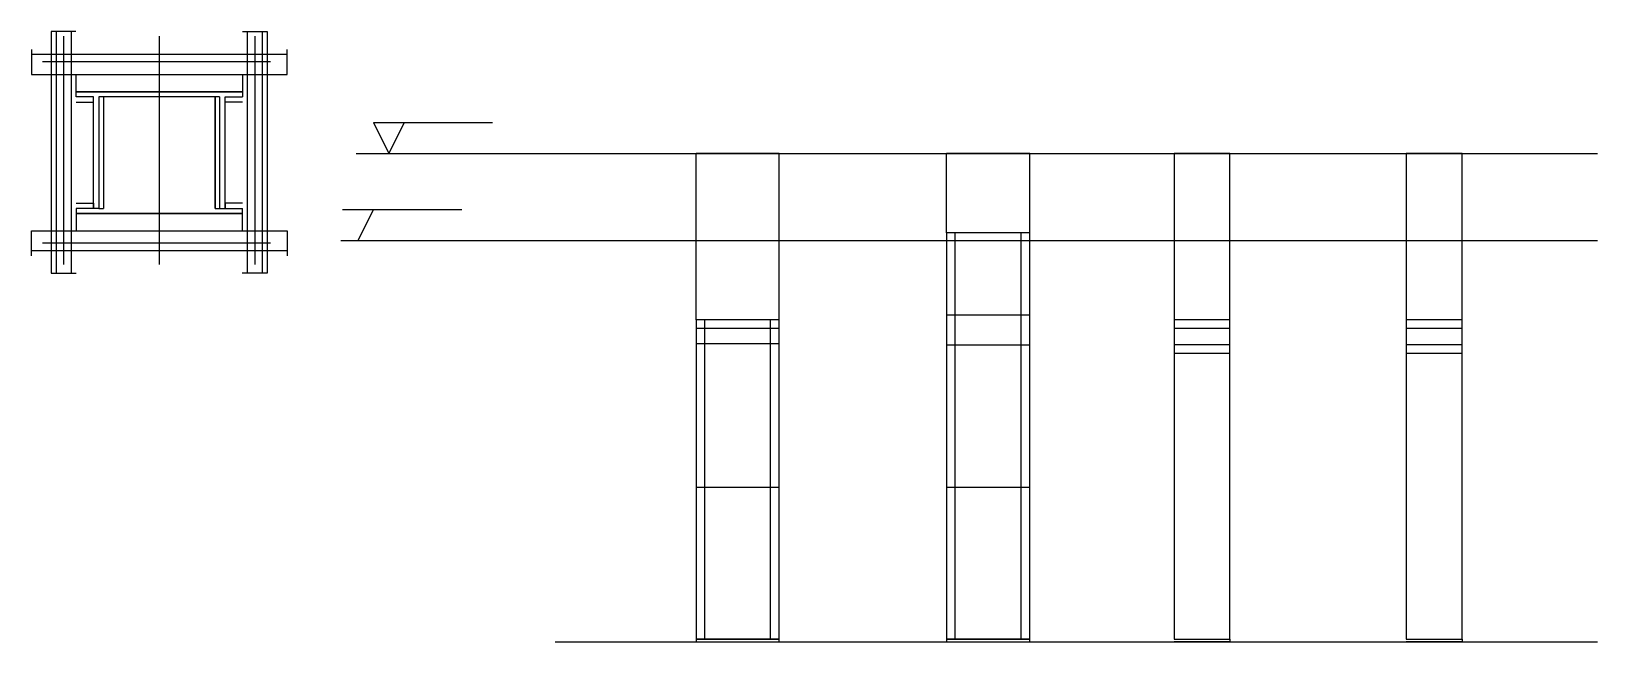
# Model space of a CAD drawing. Header units: metres. Extents: x 6321 to 7582, y 10957 to 11449.
import ezdxf

# ---------------------------------------------------------------- set-up
doc = ezdxf.new("R2010")
doc.units = ezdxf.units.M
for name, color, linetype in [('CHAPA', 7, 'Continuous'), ('COTA', 7, 'Continuous'), ('Hachura', 7, 'Continuous'), ('Madeira', 7, 'Continuous'), ('NIVEL 1° PAV.', 7, 'Continuous'), ('NIVEL 2° PAV.', 7, 'Continuous'), ('Nível', 7, 'Continuous'), ('Painéis', 7, 'Continuous'), ('Perfil Metálico', 7, 'Continuous'), ('SARR_2.2x7', 7, 'Continuous'), ('SARRAFO', 7, 'Continuous')]:
    doc.layers.add(name, color=color, linetype=linetype)

msp = doc.modelspace()

# ---------------------------------------------------------------- linework, layer by layer
at = {"layer": 'CHAPA', "color": 7, "lineweight": 25}
for points in [[(6356.7, 11395.9), (6356.7, 11399.9), (6490.7, 11399.9), (6490.7, 11395.9)], [(6356.7, 11395.9), (6356.7, 11399.9), (6490.7, 11399.9), (6490.7, 11395.9)], [(6378.7, 11395.9), (6375.1, 11395.9), (6375.1, 11305.9), (6378.7, 11305.9)], [(6378.7, 11395.9), (6375.1, 11395.9), (6375.1, 11305.9), (6378.7, 11305.9)], [(6472.3, 11395.9), (6468.7, 11395.9), (6468.7, 11305.9), (6472.3, 11305.9)], [(6472.3, 11395.9), (6468.7, 11395.9), (6468.7, 11305.9), (6472.3, 11305.9)], [(6356.7, 11305.9), (6356.7, 11301.9), (6490.7, 11301.9), (6490.7, 11305.9)], [(6356.7, 11305.9), (6356.7, 11301.9), (6490.7, 11301.9), (6490.7, 11305.9)]]:
    msp.add_lwpolyline(points, dxfattribs=at)
at = {"layer": 'COTA', "color": 7, "lineweight": 25}
for p, q in [((6923.2, 11350.2), (6856.2, 11350.2)), ((6856.2, 11216.2), (6856.2, 11350.2)), ((6923.2, 11216.2), (6923.2, 11350.2)), ((7125, 11350.2), (7058, 11350.2)), ((7058, 11286.2), (7058, 11350.2)), ((7125, 11286.2), (7125, 11350.2))]:
    msp.add_line(p, q, dxfattribs=at)
for points in [[(7286.2, 11216.2), (7286.2, 11350.2), (7241.2, 11350.2), (7241.2, 11216.2)], [(7473.3, 11216.2), (7473.3, 11350.2), (7428.3, 11350.2), (7428.3, 11216.2)]]:
    msp.add_lwpolyline(points, dxfattribs=at)
at = {"layer": 'Hachura', "color": 7, "lineweight": 25}
for p, q in [((6346.7, 11444.7), (6346.7, 11260.9)), ((6423.7, 11444.7), (6423.7, 11260.9)), ((6500.6, 11444.7), (6500.6, 11260.9)), ((6513.4, 11423.9), (6329.6, 11423.9)), ((6513.4, 11277.9), (6329.6, 11277.9))]:
    msp.add_line(p, q, dxfattribs=at)
at = {"layer": 'Madeira', "color": 7, "lineweight": 25}
for points in [[(6490.7, 11413.9), (6490.7, 11399.9), (6356.7, 11399.9), (6356.7, 11413.9)], [(6490.7, 11287.9), (6490.7, 11301.9), (6356.7, 11301.9), (6356.7, 11287.9)]]:
    msp.add_lwpolyline(points, dxfattribs=at)
at = {"layer": 'NIVEL 1° PAV.', "color": 7, "lineweight": 25}
for p, q in [((6596.2, 11375.2), (6692.2, 11375.2)), ((6596.2, 11375.2), (6608.7, 11350.2)), ((6608.7, 11350.2), (6621.2, 11375.2)), ((6582.4, 11350.2), (7582.4, 11350.2))]:
    msp.add_line(p, q, dxfattribs=at)
at = {"layer": 'NIVEL 2° PAV.', "color": 7, "lineweight": 25}
for p, q in [((6571.4, 11305.2), (6667.4, 11305.2)), ((6583.9, 11280.2), (6596.4, 11305.2)), ((6570, 11280.2), (7582.4, 11280.2))]:
    msp.add_line(p, q, dxfattribs=at)
at = {"layer": 'Nível', "color": 7, "lineweight": 25}
for p, q in [((6742.6, 11350.2), (7582.4, 11350.2)), ((6742.6, 10957.2), (7582.4, 10957.2))]:
    msp.add_line(p, q, dxfattribs=at)
at = {"layer": 'Painéis', "color": 7, "lineweight": 25}
for p, q in [((7058, 11286.2), (7058, 10957.2)), ((7125, 11286.2), (7058, 11286.2)), ((7125, 10957.2), (7125, 11286.2)), ((7058, 11220.2), (7125, 11220.2)), ((6856.2, 11216.2), (6856.2, 10957.2)), ((6923.2, 11216.2), (6856.2, 11216.2)), ((6923.2, 10957.2), (6923.2, 11216.2)), ((7241.2, 11216.2), (7241.2, 10959.2)), ((7286.2, 11216.2), (7241.2, 11216.2)), ((7286.2, 10959.2), (7286.2, 11216.2)), ((7428.3, 11216.2), (7428.3, 10959.2)), ((7473.3, 11216.2), (7428.3, 11216.2)), ((7473.3, 10959.2), (7473.3, 11216.2)), ((6856.2, 11197.2), (6923.2, 11197.2)), ((7058, 11196.2), (7125, 11196.2)), ((7286.2, 11196.2), (7241.2, 11196.2)), ((7473.3, 11196.2), (7428.3, 11196.2)), ((6923.2, 11081.2), (6856.2, 11081.2)), ((7125, 11081.2), (7058, 11081.2)), ((6856.2, 10959.2), (6923.2, 10959.2)), ((7058, 10959.2), (7125, 10959.2)), ((7241.2, 10959.2), (7286.2, 10959.2)), ((7428.3, 10959.2), (7473.3, 10959.2))]:
    msp.add_line(p, q, dxfattribs=at)
for points in [[(6468.7, 11305.9), (6468.7, 11395.9), (6378.7, 11395.9), (6378.7, 11305.9)], [(6923.2, 10959.2), (6856.2, 10959.2), (6856.2, 10957.2), (6923.2, 10957.2)], [(7125, 10959.2), (7058, 10959.2), (7058, 10957.2), (7125, 10957.2)], [(7241.2, 10959.2), (7286.2, 10959.2), (7286.2, 10957.2), (7241.2, 10957.2)], [(7428.3, 10959.2), (7473.3, 10959.2), (7473.3, 10957.2), (7428.3, 10957.2)]]:
    msp.add_lwpolyline(points, dxfattribs=at)
at = {"layer": 'Perfil Metálico', "color": 7, "lineweight": 25}
for p, q in [((6340.7, 11448.5), (6340.7, 11253.9)), ((6352.7, 11448.5), (6352.7, 11253.9)), ((6494.6, 11448.5), (6494.6, 11253.9)), ((6506.6, 11448.5), (6506.6, 11253.9))]:
    msp.add_line(p, q, dxfattribs=at)
for points in [[(6356.6, 11448.5), (6336.6, 11448.5), (6336.7, 11253.9), (6356.7, 11253.9)], [(6490.7, 11448.5), (6510.7, 11448.5), (6510.6, 11253.9), (6490.6, 11253.9)], [(6320.7, 11433.9), (6320.7, 11413.9), (6526.7, 11413.9), (6526.7, 11433.9)], [(6526.7, 11417.9), (6526.7, 11429.9), (6320.7, 11429.9), (6320.7, 11417.9)], [(6320.7, 11267.9), (6320.7, 11287.9), (6526.7, 11287.9), (6526.7, 11267.9)], [(6526.7, 11283.9), (6526.7, 11271.9), (6320.7, 11271.9), (6320.7, 11283.9)]]:
    msp.add_lwpolyline(points, dxfattribs=at)
at = {"layer": 'SARR_2.2x7', "color": 7, "lineweight": 25}
for p, q in [((7065, 11220.2), (7065, 11286.2)), ((7118, 11220.2), (7118, 11286.2)), ((7065, 11196.2), (7065, 11220.2)), ((7118, 11196.2), (7118, 11220.2)), ((6923.2, 11209.2), (6856.2, 11209.2)), ((6863.2, 11197.2), (6863.2, 11216.2)), ((6916.2, 11197.2), (6916.2, 11216.2)), ((7286.2, 11209.2), (7241.2, 11209.2)), ((7473.3, 11209.2), (7428.3, 11209.2)), ((6863.2, 11081.2), (6863.2, 11197.2)), ((6916.2, 11081.2), (6916.2, 11197.2)), ((7065, 11081.2), (7065, 11196.2)), ((7118, 11081.2), (7118, 11196.2)), ((7286.2, 11189.2), (7241.2, 11189.2)), ((7473.3, 11189.2), (7428.3, 11189.2)), ((6863.2, 10959.2), (6863.2, 11081.2)), ((6916.2, 10959.2), (6916.2, 11081.2)), ((7065, 10959.2), (7065, 11081.2)), ((7118, 10959.2), (7118, 11081.2)), ((6863.2, 10959.2), (6863.2, 10959.2)), ((6916.2, 10959.2), (6916.2, 10959.2)), ((7065, 10959.2), (7065, 10959.2)), ((7118, 10959.2), (7118, 10959.2))]:
    msp.add_line(p, q, dxfattribs=at)
at = {"layer": 'SARRAFO', "color": 7, "lineweight": 25}
for points in [[(6356.7, 11391.5), (6370.7, 11391.5), (6370.7, 11395.9), (6356.7, 11395.9)], [(6375.1, 11395.9), (6375.1, 11305.9), (6370.7, 11305.9), (6370.7, 11395.9)], [(6472.3, 11395.9), (6472.3, 11305.9), (6476.7, 11305.9), (6476.7, 11395.9)], [(6490.7, 11391.5), (6476.7, 11391.5), (6476.7, 11395.9), (6490.7, 11395.9)], [(6356.7, 11310.3), (6370.7, 11310.3), (6370.7, 11305.9), (6356.7, 11305.9)], [(6490.7, 11310.3), (6476.7, 11310.3), (6476.7, 11305.9), (6490.7, 11305.9)]]:
    msp.add_lwpolyline(points, dxfattribs=at)

doc.saveas('drawing.dxf')
